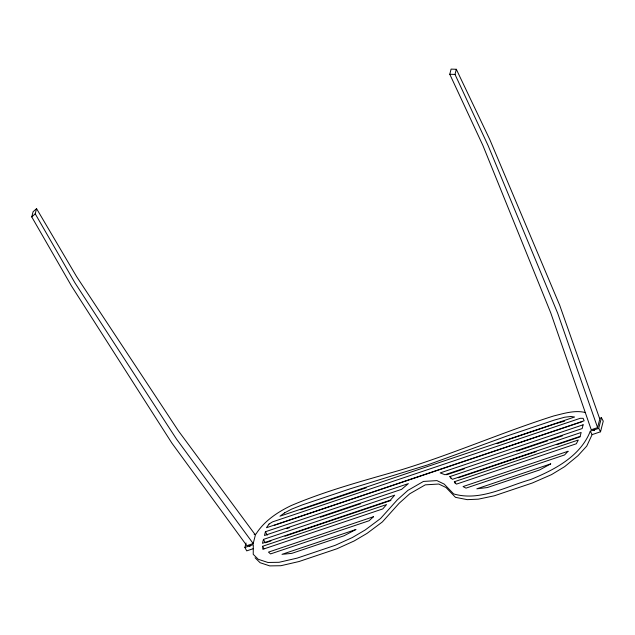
<?xml version="1.0" encoding="UTF-8"?>
<svg xmlns="http://www.w3.org/2000/svg" width="635" height="635" viewBox="0 0 635 635"><rect width="100%" height="100%" fill="white"/><g stroke="black" fill="none" stroke-linecap="round" stroke-linejoin="round"><path stroke-width="0.95" d="M449.786 74.263L451.096 69.104L456.319 69.278L489.728 139.406L559.705 305.268L599.789 419.036L597.583 427.617L591.248 429.76L550.799 313.007L482.91 145.486L449.786 74.263L455.009 74.438L488.14 145.661L557.681 313.238L597.583 427.617M455.009 74.438L456.319 69.278M253.254 548.68L246.713 550.878L244.888 547.457L246.031 543.028M253.19 543.552L255.397 534.98L178.522 431.03L76.557 276.542L36.568 208.637L33.091 211.741L31.75 216.916L71.453 285.917L171.879 443.103L246.84 545.679L253.19 543.552L176.459 439.015L74.93 282.813L35.227 213.812L36.568 208.637M263.454 539.409L262.453 543.314L390.334 500.205L394.708 495.165L263.454 539.409L265.279 542.83M265.422 531.741L264.462 535.503L401.598 489.339L408.361 483.624L265.422 531.741L267.248 535.162M255.048 557.76L260.096 562.713L269.748 565.896L280.868 565.721L299.014 561.53L337.074 548.719L354.179 540.957L367.046 533.384L382.365 521.938L399.097 503.317L409.718 493.8L425.275 484.854L438.753 484.029L446.04 487.521L455.47 497.332L467.257 499.65L478.298 499.173L494.268 495.808L532.328 482.997L551.553 474.607L564.69 466.614L577.953 455.724L586.74 446.111L592.114 434.618L600.519 431.784L598.702 428.363L601.432 417.727L599.559 418.354M600.519 431.784L603.25 421.148L601.432 417.727M598.702 428.363L590.288 431.189C580.525 456.335 554.172 469.987 530.511 479.576C505.817 486.553 480.02 501.626 453.644 493.911L444.214 484.1L436.936 480.608L423.458 481.433L407.9 490.379L397.272 499.896L380.548 518.517L365.22 529.963L352.354 537.535L335.256 545.298L297.196 558.109L279.051 562.3L267.922 562.475L258.27 559.292L253.23 554.339L253.301 544.624L244.888 547.457M31.75 216.916L35.227 213.812M300.601 509.73L366.236 487.823M497.11 443.675L507.294 439.968M508.222 439.634L556.109 423.513M274.344 525.304L582.033 421.735M254.159 534.622L256.032 533.995C264.224 520.994 277.447 512.191 291.06 505.627C326.295 490.609 363.474 480.751 400.209 470.146C452.247 454.374 502.023 432.3 553.839 415.917C564.174 413.393 574.858 409.908 585.533 412.567M286.861 528.558L289.663 527.614M320.492 517.239L360.664 503.714M446.675 474.766L464.423 468.789M516.739 451.175L547.568 440.801M550.37 439.857L562.515 435.769M266.216 542.512L270.899 540.933M284.964 536.194L390.898 500.483M262.612 546.283L386.556 504.563L382.786 508.913L262.85 549.283L262.612 546.283L263.977 548.854M454.342 481.751L578.287 440.023L576.318 443.77L456.382 484.14L454.342 481.751L455.255 483.457M449.929 476.575L581.144 432.467L580.144 436.372L452.295 479.346L449.929 476.575L450.842 478.282M458.311 477.79L536.107 451.644M556.72 444.714L580.152 436.84M557.054 423.251L564.602 421.164M590.288 431.189L592.114 434.618M249.237 545.965C249.722 547.711 250.833 544.989 249.237 545.965M593.638 430.038C594.114 431.776 595.233 429.062 593.638 430.038M583.12 424.799L582.152 428.561L445.008 474.726L440.182 472.916L583.12 424.799M269.057 524.034L266.454 527.725L584.144 420.791L583.128 418.314L580.215 418.314L272.526 521.883L269.057 524.034M568.023 451.287L564.547 454.954L466.003 488.125L463.05 486.569L568.023 451.287M373.491 516.715L369.102 520.74L270.558 553.918L268.478 552.117L373.491 516.715M284.583 512.874L279.971 516.184L574.564 417.02L570.936 416.481L564.666 417.219L554.284 420.092L506.405 436.205L427.712 464.876L350.242 488.775L302.355 504.889L291.624 509.127L284.583 512.874M550.704 463.891L539.567 469.971L487.347 487.545L476.822 488.823L550.704 463.891M355.846 529.542L344.043 535.781L291.822 553.363L282.003 554.331L355.846 529.542"/></g></svg>
